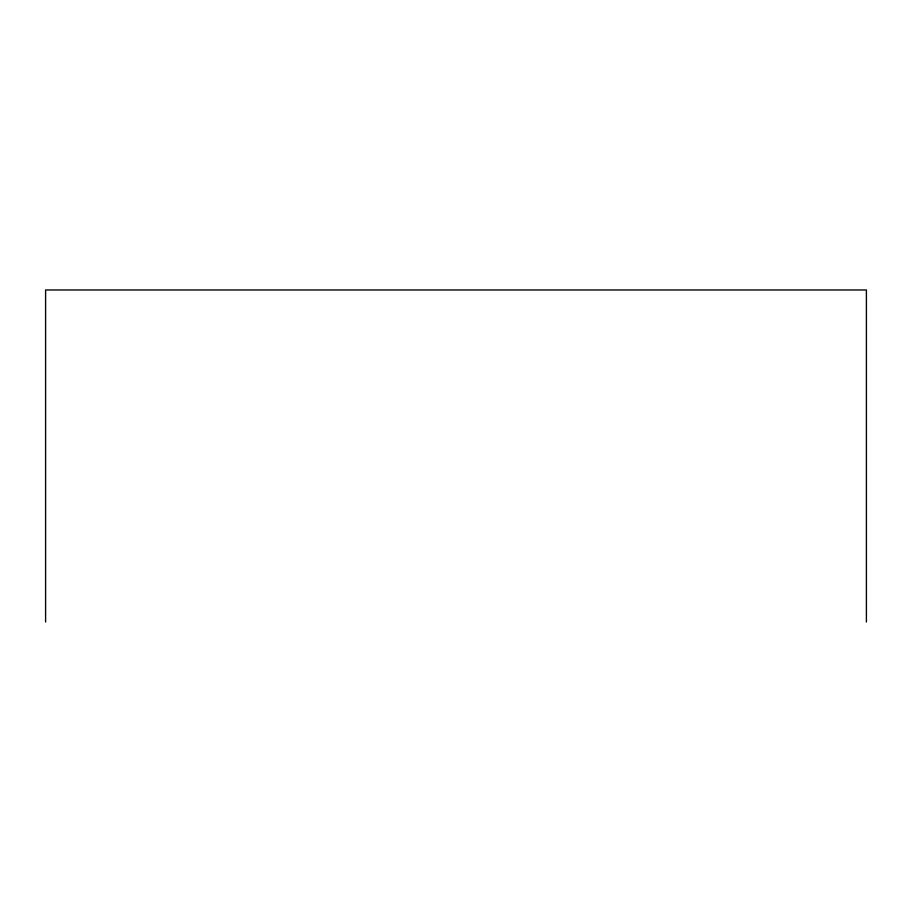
<?xml version="1.0" encoding="UTF-8"?>
<svg xmlns="http://www.w3.org/2000/svg" width="912" height="912" viewBox="0 0 912 912"><rect width="100%" height="100%" fill="white"/><g stroke="black" fill="none" stroke-linecap="round" stroke-linejoin="round"><path stroke-width="1.37" d="M866.4 622.03L866.4 289.97L45.6 289.97L45.6 622.03"/></g></svg>
